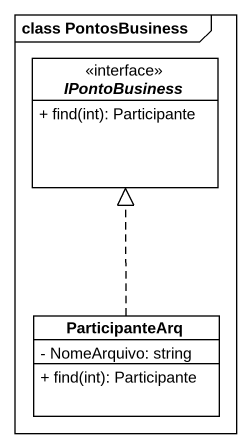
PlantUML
@startuml
mainframe class PontosBusiness
hide circle
hide empty members
skinparam classAttributeIconSize 0
interface IPontoBusiness <<interface>> {
  + find(int): Participante
}
class ParticipanteArq {
  - NomeArquivo: string
  + find(int): Participante
}
ParticipanteArq .up.|> IPontoBusiness
@enduml
